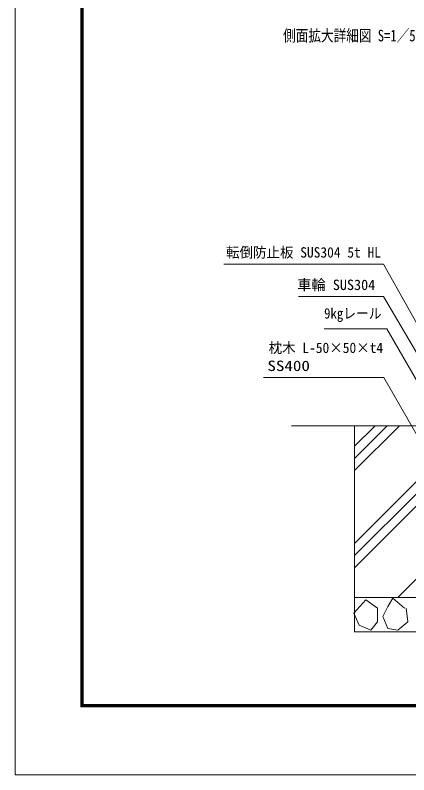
# Model space of a CAD drawing. Units: millimetres, scale not verified, with parts at other scales. Extents: x -11880 to 11880, y -8399 to 8401.
# Drawn here: x -11880 to -7298, y -8399 to 441 of the extents above; entities that cross this region are included whole.
import ezdxf
from ezdxf.enums import TextEntityAlignment as Align

# ---------------------------------------------------------------- set-up
doc = ezdxf.new("R2010")
doc.units = ezdxf.units.MM
doc.header["$LTSCALE"] = 30
for name, color, linetype, lineweight in [('0-0_D-TTL', 7, 'Continuous', 18), ('0-1_外形線', 7, 'Continuous', 18), ('0-6_ハッチング', 253, 'Continuous', 13), ('0-8_寸法線', 3, 'Continuous', 18)]:
    doc.layers.add(name, color=color, linetype=linetype, lineweight=lineweight)
doc.layers.add('0-7_文字', color=254, linetype='Continuous')
doc.styles.add('ＭＳ ゴシック', font='')
doc.styles.get('ＭＳ ゴシック').set_extended_font_data('MS Gothic')

msp = doc.modelspace()

# ---------------------------------------------------------------- linework, layer by layer
at = {"layer": '0-0_D-TTL'}
for points in [[(-11879.6, -8399.44), (11880.4, -8399.44), (11880.4, 8400.56), (-11879.6, 8400.56)], [(-11115.88, 7948.28), (11116.69, 7948.28), (11116.69, -7608.87), (-11115.88, -7608.87)], [(-11108.81, 7941.21), (11109.62, 7941.21), (11109.62, -7601.79), (-11108.81, -7601.79)], [(-11101.74, 7934.13), (11102.55, 7934.13), (11102.55, -7594.72), (-11101.74, -7594.72)], [(-11094.67, 7927.06), (11095.47, 7927.06), (11095.47, -7587.65), (-11094.67, -7587.65)], [(-11087.6, 7919.99), (11088.4, 7919.99), (11088.4, -7580.58), (-11087.6, -7580.58)]]:
    msp.add_lwpolyline(points, close=True, dxfattribs=at)
at = {"layer": '0-1_外形線'}
for p, q in [((-7404.68, -4336.82), (-8664.68, -4336.82)), ((-7928.68, -4336.82), (-7928.68, -6736.82)), ((-7404.68, -4336.82), (-7196.68, -4336.82)), ((-7928.68, -6336.82), (-2000.68, -6336.82)), ((-7928.68, -6736.82), (-2000.68, -6736.82))]:
    msp.add_line(p, q, dxfattribs=at)
at = {"layer": '0-6_ハッチング'}
for p, q in [((-7928.68, -4858.05), (-7407.45, -4336.82)), ((-7928.68, -4716.63), (-7548.88, -4336.82)), ((-7928.68, -4575.21), (-7690.3, -4336.82)), ((-7928.68, -5706.58), (-7204.68, -4982.58)), ((-7928.68, -5848), (-7204.68, -5124)), ((-7928.68, -5989.42), (-7184.08, -5244.82)), ((-7427.55, -6336.82), (-6335.55, -5244.82))]:
    msp.add_line(p, q, dxfattribs=at)
msp.add_lwpolyline([(-7661.18, -6460.2), (-7798.58, -6362.05), (-7935.99, -6519.09), (-7877.1, -6656.5), (-7739.69, -6715.39), (-7661.18, -6617.24)], close=True, dxfattribs=at)
msp.add_lwpolyline([(-7347.1, -6460.2), (-7484.51, -6342.42), (-7543.4, -6440.57), (-7602.29, -6558.35), (-7543.4, -6695.76), (-7425.62, -6715.39), (-7307.84, -6617.24), (-7327.47, -6460.2)], dxfattribs=at)
at = {"layer": '0-8_寸法線'}
for points in [[(-9451.4, -2455.67), (-7591.73, -2455.67), (-7025.46, -3463.31), (-6975.46, -3549.91)], [(-8581.77, -2833.48), (-7591.77, -2833.48), (-6885.11, -4033.24), (-6835.11, -4119.84)], [(-8284.54, -3207.59), (-7553.74, -3207.59), (-6893.67, -4347.63), (-6843.67, -4434.23)], [(-8988.57, -3776.18), (-7588.65, -3776.18), (-6872.62, -5023.15), (-6822.62, -5109.75)]]:
    msp.add_lwpolyline(points, dxfattribs=at)

# ---------------------------------------------------------------- texts
at = {"layer": '0-7_文字', "style": 'ＭＳ ゴシック', "width": 0.8}
msp.add_text('側面拡大詳細図 S=1／5', height=134.7, dxfattribs=at).set_placement((-8761.29, 96.31), align=Align.BOTTOM_LEFT)
at = {"layer": '0-8_寸法線', "color": 254, "style": 'ＭＳ ゴシック'}
for s, width, p in [('転倒防止板 SUS304 5t HL', 0.95, (-9425.57, -2415.99)), ('9kgレール', 0.9, (-8284.11, -3125.91)), ('枕木 L-50×50×t4', 0.95, (-8929.47, -3526.49)), ('SS400', 1.2, (-8943.87, -3736.49))]:
    msp.add_text(s, height=121.2, dxfattribs=dict(at, width=width)).set_placement(p, align=Align.BOTTOM_LEFT)
msp.add_text('車輪 SUS304', height=121.2, dxfattribs=at).set_placement((-8596.17, -2793.79), align=Align.BOTTOM_LEFT)

doc.saveas('drawing.dxf')
